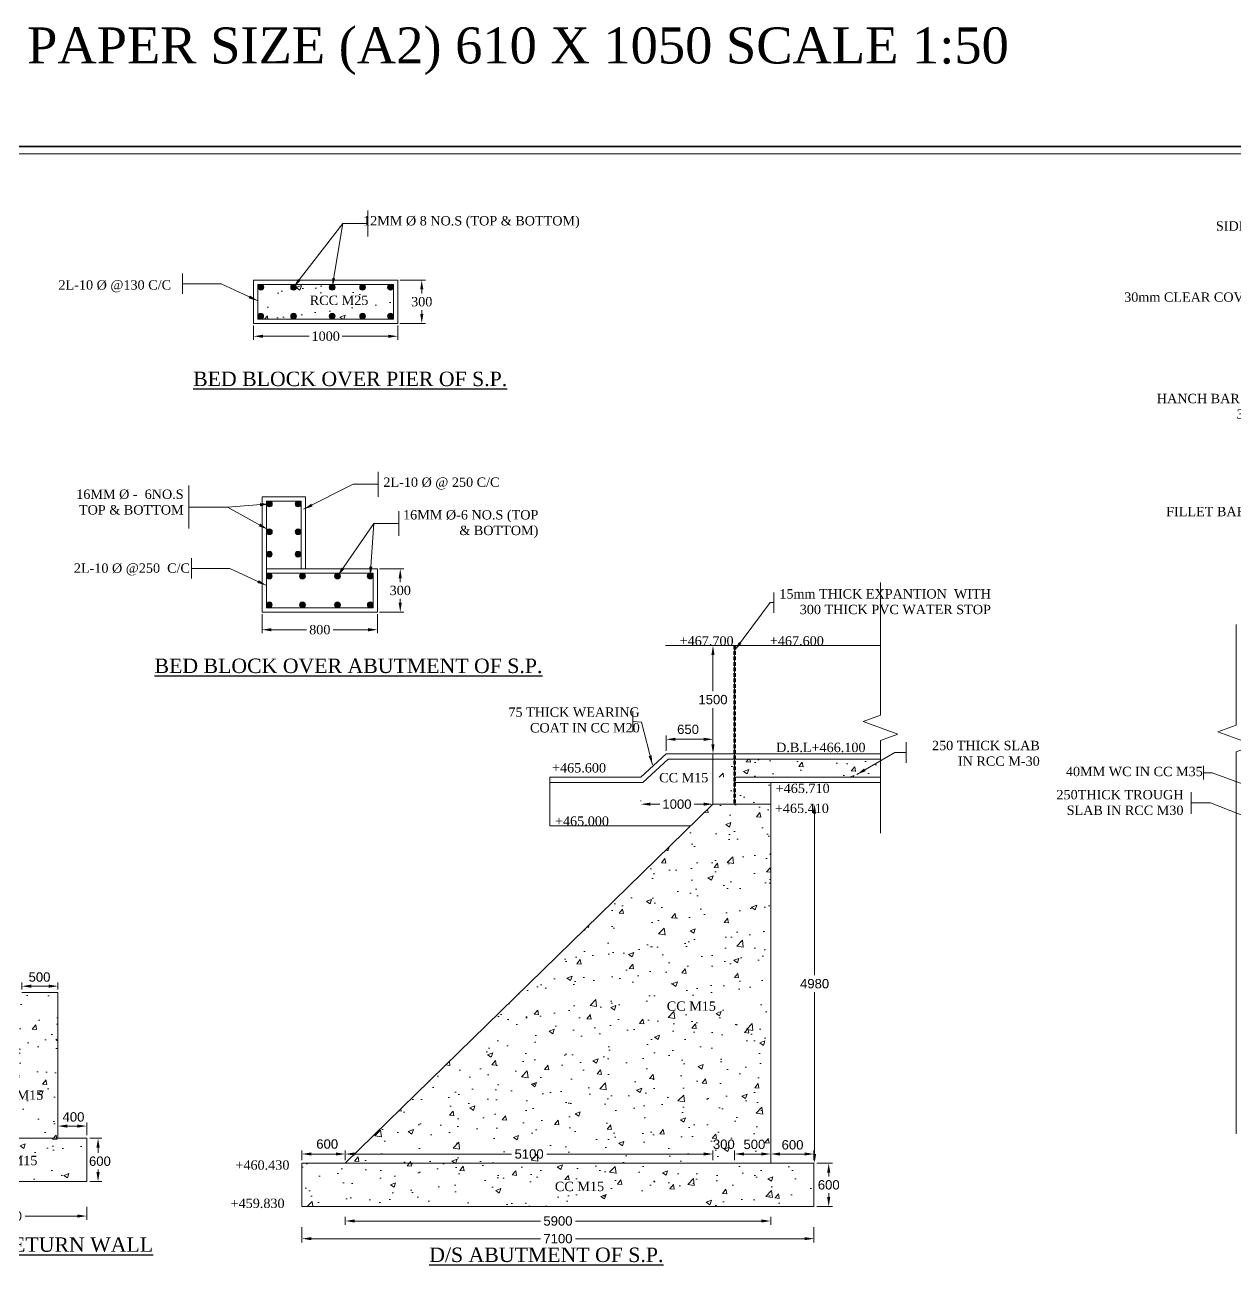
# Model space of a CAD drawing. Header units: millimetres. Extents: x -162827 to 482058, y -1195 to 286339.
# Drawn here: x 447082 to 463856, y 251667 to 269177 of the extents above; entities that cross this region are included whole.
import ezdxf

# ---------------------------------------------------------------- set-up
doc = ezdxf.new("R2010")
doc.units = ezdxf.units.MM
doc.header["$PDMODE"] = 34
doc.linetypes.add('DASHEDX2', pattern=[38.1, 25.4, -12.7])
for name, color, linetype, lineweight in [('CON HATCH', 8, 'Continuous', 9), ('DASH LINE', 30, 'DASHEDX2', 18), ('DIM', 255, 'Continuous', 18), ('LINE THICK', 7, 'Continuous', 35), ('STR LINE', 6, 'Continuous', 13)]:
    doc.layers.add(name, color=color, linetype=linetype, lineweight=lineweight)
doc.styles.add('dim', font='times.ttf', dxfattribs={"height": 130})
doc.styles.add('Rs', font='arial.ttf', dxfattribs={"height": 130})
doc.styles.add('STYLE1', font='romant.shx', dxfattribs={"height": 2.25})
doc.styles.add('TIMES', font='times.ttf')
doc.dimstyles.new('RS-1', dxfattribs={"dimtxt": 130, "dimasz": 130, "dimexe": 51, "dimexo": 41, "dimgap": 50, "dimtad": 0, "dimtih": 1, "dimtoh": 1, "dimdec": 0, "dimzin": 0, "dimdsep": 46, "dimtxsty": 'Rs', "dimcen": 0.5, "dimclrd": 256, "dimclre": 256, "dimclrt": 7, "dimadec": 0, "dimazin": 0, "dimtfac": 1, "dimtdec": 0, "dimtofl": 0, "dimtmove": 2, "dimatfit": 3, "dimfxl": 1, "dimtolj": 1, "dimtzin": 0, "dimlwd": 9, "dimlwe": 9, "dimarcsym": 0})
doc.dimstyles.new('RS-2', dxfattribs={"dimtxt": 130, "dimasz": 250, "dimexe": 50, "dimexo": 30, "dimgap": 50, "dimtad": 0, "dimtih": 1, "dimtoh": 1, "dimdec": 0, "dimlfac": 0.5, "dimzin": 0, "dimdsep": 46, "dimtxsty": 'dim', "dimcen": 0.5, "dimclrd": 256, "dimclre": 256, "dimclrt": 7, "dimadec": 0, "dimazin": 0, "dimtfac": 1, "dimtdec": 0, "dimtofl": 0, "dimtmove": 2, "dimatfit": 3, "dimfxl": 10, "dimtolj": 1, "dimtzin": 0, "dimlwd": 13, "dimlwe": 5, "dimarcsym": 0})

# ---------------------------------------------------------------- blocks, each defined once
blk = doc.blocks.new('*D43')
at = {"layer": 'Defpoints', "color": 0, "transparency": 16777216}
for p in [(450920, 252549), (458020, 252549), (458020, 252348)]:
    blk.add_point(p, dxfattribs=at)
at = {"layer": 'DIM', "lineweight": 9, "transparency": 16777216}
for p, q in [((450920, 252508), (450920, 252297)), ((458020, 252508), (458020, 252297)), ((451050, 252348), (454226, 252348)), ((457890, 252348), (454713, 252348))]:
    blk.add_line(p, q, dxfattribs=at)
at = {"layer": 'DIM', "transparency": 16777216}
for points in [[(451050, 252370), (451050, 252327), (450920, 252348)], [(457890, 252370), (457890, 252327), (458020, 252348)]]:
    blk.add_solid(points, dxfattribs=at)
at = {"layer": 'DIM', "color": 7, "transparency": 16777216, "insert": (454470, 252348), "char_height": 130, "attachment_point": 5, "style": 'Rs'}
blk.add_mtext('\\A1;7100', dxfattribs=at)
blk = doc.blocks.new('*D44')
at = {"layer": 'Defpoints', "color": 0, "transparency": 16777216}
for p in [(445735, 252829), (447935, 252829), (447935, 252662)]:
    blk.add_point(p, dxfattribs=at)
at = {"layer": 'DIM', "lineweight": 9, "transparency": 16777216}
for p, q in [((445735, 252788), (445735, 252611)), ((447935, 252788), (447935, 252611)), ((445865, 252662), (446590, 252662)), ((447805, 252662), (447080, 252662))]:
    blk.add_line(p, q, dxfattribs=at)
at = {"layer": 'DIM', "transparency": 16777216}
for points in [[(445865, 252683), (445865, 252640), (445735, 252662)], [(447805, 252683), (447805, 252640), (447935, 252662)]]:
    blk.add_solid(points, dxfattribs=at)
at = {"layer": 'DIM', "color": 7, "transparency": 16777216, "insert": (446835, 252662), "char_height": 130, "attachment_point": 5, "style": 'Rs'}
blk.add_mtext('\\A1;2200', dxfattribs=at)
blk = doc.blocks.new('*D45')
at = {"layer": 'Defpoints', "color": 0, "transparency": 16777216}
for p in [(447935, 253741), (448092, 253741), (447935, 253141)]:
    blk.add_point(p, dxfattribs=at)
at = {"layer": 'DIM', "lineweight": 9, "transparency": 16777216}
for p, q in [((447976, 253741), (448143, 253741)), ((448092, 253611), (448092, 253538)), ((448092, 253271), (448092, 253306)), ((447976, 253141), (448143, 253141))]:
    blk.add_line(p, q, dxfattribs=at)
at = {"layer": 'DIM', "transparency": 16777216}
for points in [[(448070, 253611), (448114, 253611), (448092, 253741)], [(448070, 253271), (448114, 253271), (448092, 253141)]]:
    blk.add_solid(points, dxfattribs=at)
at = {"layer": 'DIM', "color": 7, "transparency": 16777216, "insert": (448118, 253422), "char_height": 130, "attachment_point": 5, "style": 'Rs'}
blk.add_mtext('\\A1;600', dxfattribs=at)
blk = doc.blocks.new('*D46')
at = {"layer": 'Defpoints', "color": 0, "transparency": 16777216}
for p in [(447535, 255850), (447035, 255761), (447535, 255761)]:
    blk.add_point(p, dxfattribs=at)
at = {"layer": 'DIM', "lineweight": 9, "transparency": 16777216}
for p, q in [((447035, 255802), (447035, 255901)), ((447165, 255850), (447405, 255850)), ((447535, 255802), (447535, 255901))]:
    blk.add_line(p, q, dxfattribs=at)
at = {"layer": 'DIM', "transparency": 16777216}
for points in [[(447165, 255872), (447165, 255828), (447035, 255850)], [(447405, 255872), (447405, 255828), (447535, 255850)]]:
    blk.add_solid(points, dxfattribs=at)
at = {"layer": 'DIM', "color": 7, "transparency": 16777216, "insert": (447280, 255976), "char_height": 130, "attachment_point": 5, "style": 'Rs'}
blk.add_mtext('\\A1;500', dxfattribs=at)
blk = doc.blocks.new('*D47')
at = {"layer": 'Defpoints', "color": 0, "transparency": 16777216}
for p in [(447535, 253910), (447535, 253741), (447935, 253741)]:
    blk.add_point(p, dxfattribs=at)
at = {"layer": 'DIM', "lineweight": 9, "transparency": 16777216}
for p, q in [((447535, 253782), (447535, 253961)), ((447805, 253910), (447665, 253910)), ((447935, 253782), (447935, 253961))]:
    blk.add_line(p, q, dxfattribs=at)
at = {"layer": 'DIM', "transparency": 16777216}
for points in [[(447665, 253931), (447665, 253888), (447535, 253910)], [(447805, 253931), (447805, 253888), (447935, 253910)]]:
    blk.add_solid(points, dxfattribs=at)
at = {"layer": 'DIM', "color": 7, "transparency": 16777216, "insert": (447751, 254036), "char_height": 130, "attachment_point": 5, "style": 'Rs'}
blk.add_mtext('\\A1;400', dxfattribs=at)
blk = doc.blocks.new('*D70')
at = {"layer": 'Defpoints', "color": 0, "transparency": 16777216}
for p in [(458020, 253394), (458020, 252794), (458225, 252794)]:
    blk.add_point(p, dxfattribs=at)
at = {"layer": 'DIM', "lineweight": 9, "transparency": 16777216}
for p, q in [((458061, 253394), (458276, 253394)), ((458225, 253264), (458225, 253211)), ((458225, 252924), (458225, 252978)), ((458061, 252794), (458276, 252794))]:
    blk.add_line(p, q, dxfattribs=at)
at = {"layer": 'DIM', "transparency": 16777216}
for points in [[(458203, 253264), (458246, 253264), (458225, 253394)], [(458203, 252924), (458246, 252924), (458225, 252794)]]:
    blk.add_solid(points, dxfattribs=at)
at = {"layer": 'DIM', "color": 7, "transparency": 16777216, "insert": (458225, 253094), "char_height": 130, "attachment_point": 5, "style": 'Rs'}
blk.add_mtext('\\A1;600', dxfattribs=at)
blk = doc.blocks.new('*D71')
at = {"layer": 'Defpoints', "color": 0, "transparency": 16777216}
for p in [(457420, 253394), (458020, 253522), (458020, 253394)]:
    blk.add_point(p, dxfattribs=at)
at = {"layer": 'DIM', "lineweight": 9, "transparency": 16777216}
for p, q in [((457420, 253435), (457420, 253573)), ((458020, 253435), (458020, 253573)), ((457550, 253522), (457890, 253522))]:
    blk.add_line(p, q, dxfattribs=at)
at = {"layer": 'DIM', "transparency": 16777216}
for points in [[(457550, 253544), (457550, 253501), (457420, 253522)], [(457890, 253544), (457890, 253501), (458020, 253522)]]:
    blk.add_solid(points, dxfattribs=at)
at = {"layer": 'DIM', "color": 7, "transparency": 16777216, "insert": (457723, 253649), "char_height": 130, "attachment_point": 5, "style": 'Rs'}
blk.add_mtext('\\A1;600', dxfattribs=at)
blk = doc.blocks.new('*D72')
at = {"layer": 'Defpoints', "color": 0, "transparency": 16777216}
for p in [(456920, 253522), (456920, 253394), (457420, 253394)]:
    blk.add_point(p, dxfattribs=at)
at = {"layer": 'DIM', "lineweight": 9, "transparency": 16777216}
for p, q in [((456920, 253435), (456920, 253573)), ((457420, 253435), (457420, 253573)), ((457290, 253522), (457050, 253522))]:
    blk.add_line(p, q, dxfattribs=at)
at = {"layer": 'DIM', "transparency": 16777216}
for points in [[(457050, 253544), (457050, 253501), (456920, 253522)], [(457290, 253544), (457290, 253501), (457420, 253522)]]:
    blk.add_solid(points, dxfattribs=at)
at = {"layer": 'DIM', "color": 7, "transparency": 16777216, "insert": (457194, 253655), "char_height": 130, "attachment_point": 5, "style": 'Rs'}
blk.add_mtext('\\A1;500', dxfattribs=at)
blk = doc.blocks.new('*D73')
at = {"layer": 'Defpoints', "color": 0, "transparency": 16777216}
for p in [(456620, 253522), (456620, 253394), (456920, 253394)]:
    blk.add_point(p, dxfattribs=at)
at = {"layer": 'DIM', "lineweight": 9, "transparency": 16777216}
for p, q in [((456620, 253435), (456620, 253573)), ((456920, 253435), (456920, 253573)), ((456490, 253522), (456360, 253522)), ((457050, 253522), (457180, 253522))]:
    blk.add_line(p, q, dxfattribs=at)
at = {"layer": 'DIM', "transparency": 16777216}
for points in [[(456490, 253544), (456490, 253501), (456620, 253522)], [(457050, 253544), (457050, 253501), (456920, 253522)]]:
    blk.add_solid(points, dxfattribs=at)
at = {"layer": 'DIM', "color": 7, "transparency": 16777216, "insert": (456770, 253657), "char_height": 130, "attachment_point": 5, "style": 'Rs'}
blk.add_mtext('\\A1;300', dxfattribs=at)
blk = doc.blocks.new('*D74')
at = {"layer": 'Defpoints', "color": 0, "transparency": 16777216}
for p in [(451520, 253522), (451520, 253394), (456620, 253394)]:
    blk.add_point(p, dxfattribs=at)
at = {"layer": 'DIM', "lineweight": 9, "transparency": 16777216}
for p, q in [((451520, 253435), (451520, 253573)), ((456620, 253435), (456620, 253573)), ((451650, 253522), (453826, 253522)), ((456490, 253522), (454314, 253522))]:
    blk.add_line(p, q, dxfattribs=at)
at = {"layer": 'DIM', "transparency": 16777216}
for points in [[(451650, 253544), (451650, 253501), (451520, 253522)], [(456490, 253544), (456490, 253501), (456620, 253522)]]:
    blk.add_solid(points, dxfattribs=at)
at = {"layer": 'DIM', "color": 7, "transparency": 16777216, "insert": (454070, 253522), "char_height": 130, "attachment_point": 5, "style": 'Rs'}
blk.add_mtext('\\A1;5100', dxfattribs=at)
blk = doc.blocks.new('*D75')
at = {"layer": 'Defpoints', "color": 0, "transparency": 16777216}
for p in [(450920, 253522), (450920, 253394), (451520, 253394)]:
    blk.add_point(p, dxfattribs=at)
at = {"layer": 'DIM', "lineweight": 9, "transparency": 16777216}
for p, q in [((450920, 253435), (450920, 253573)), ((451520, 253435), (451520, 253573)), ((451390, 253522), (451050, 253522))]:
    blk.add_line(p, q, dxfattribs=at)
at = {"layer": 'DIM', "transparency": 16777216}
for points in [[(451050, 253544), (451050, 253501), (450920, 253522)], [(451390, 253544), (451390, 253501), (451520, 253522)]]:
    blk.add_solid(points, dxfattribs=at)
at = {"layer": 'DIM', "color": 7, "transparency": 16777216, "insert": (451270, 253660), "char_height": 130, "attachment_point": 5, "style": 'Rs'}
blk.add_mtext('\\A1;600', dxfattribs=at)
blk = doc.blocks.new('*D76')
at = {"layer": 'Defpoints', "color": 0, "transparency": 16777216}
for p in [(458029, 258374), (458029, 258374), (458029, 253394)]:
    blk.add_point(p, dxfattribs=at)
at = {"layer": 'DIM', "lineweight": 9, "transparency": 16777216}
for p, q in [((457988, 258374), (457978, 258374)), ((458029, 258244), (458029, 256001)), ((458029, 253524), (458029, 255768)), ((457988, 253394), (457978, 253394))]:
    blk.add_line(p, q, dxfattribs=at)
at = {"layer": 'DIM', "transparency": 16777216}
for points in [[(458007, 258244), (458050, 258244), (458029, 258374)], [(458007, 253524), (458050, 253524), (458029, 253394)]]:
    blk.add_solid(points, dxfattribs=at)
at = {"layer": 'DIM', "color": 7, "transparency": 16777216, "insert": (458029, 255884), "char_height": 130, "attachment_point": 5, "style": 'Rs'}
blk.add_mtext('\\A1;4980', dxfattribs=at)
blk = doc.blocks.new('*D77')
at = {"layer": 'Defpoints', "color": 0, "transparency": 16777216}
for p in [(456785, 260574), (456620, 259074), (456785, 259074)]:
    blk.add_point(p, dxfattribs=at)
at = {"layer": 'DIM', "lineweight": 9, "transparency": 16777216}
for p, q in [((456744, 260574), (456569, 260574)), ((456620, 260444), (456620, 259941)), ((456620, 259204), (456620, 259708)), ((456744, 259074), (456569, 259074))]:
    blk.add_line(p, q, dxfattribs=at)
at = {"layer": 'DIM', "transparency": 16777216}
for points in [[(456598, 260444), (456641, 260444), (456620, 260574)], [(456598, 259204), (456641, 259204), (456620, 259074)]]:
    blk.add_solid(points, dxfattribs=at)
at = {"layer": 'DIM', "color": 7, "transparency": 16777216, "insert": (456620, 259824), "char_height": 130, "attachment_point": 5, "style": 'Rs'}
blk.add_mtext('\\A1;1500', dxfattribs=at)
blk = doc.blocks.new('*D78')
at = {"layer": 'Defpoints', "color": 0, "transparency": 16777216}
for p in [(455970, 259274), (455970, 259074), (456620, 259074)]:
    blk.add_point(p, dxfattribs=at)
at = {"layer": 'DIM', "lineweight": 9, "transparency": 16777216}
for p, q in [((455970, 259115), (455970, 259325)), ((456620, 259115), (456620, 259325)), ((456490, 259274), (456100, 259274))]:
    blk.add_line(p, q, dxfattribs=at)
at = {"layer": 'DIM', "transparency": 16777216}
for points in [[(456100, 259296), (456100, 259252), (455970, 259274)], [(456490, 259296), (456490, 259252), (456620, 259274)]]:
    blk.add_solid(points, dxfattribs=at)
at = {"layer": 'DIM', "color": 7, "transparency": 16777216, "insert": (456274, 259411), "char_height": 130, "attachment_point": 5, "style": 'Rs'}
blk.add_mtext('\\A1;650', dxfattribs=at)
blk = doc.blocks.new('*D79')
at = {"layer": 'Defpoints', "color": 0, "transparency": 16777216}
for p in [(455620, 258374), (455620, 258374), (456620, 258374)]:
    blk.add_point(p, dxfattribs=at)
at = {"layer": 'DIM', "lineweight": 9, "transparency": 16777216}
for p, q in [((455620, 258415), (455620, 258425)), ((455750, 258374), (455882, 258374)), ((456490, 258374), (456358, 258374)), ((456620, 258415), (456620, 258425))]:
    blk.add_line(p, q, dxfattribs=at)
at = {"layer": 'DIM', "transparency": 16777216}
for points in [[(455750, 258396), (455750, 258353), (455620, 258374)], [(456490, 258396), (456490, 258353), (456620, 258374)]]:
    blk.add_solid(points, dxfattribs=at)
at = {"layer": 'DIM', "color": 7, "transparency": 16777216, "insert": (456120, 258374), "char_height": 130, "attachment_point": 5, "style": 'Rs'}
blk.add_mtext('\\A1;1000', dxfattribs=at)
blk = doc.blocks.new('*D125')
at = {"layer": 'Defpoints', "color": 0, "transparency": 16777216}
for p in [(450249, 265043), (452249, 265043), (452249, 264864)]:
    blk.add_point(p, dxfattribs=at)
at = {"layer": 'DIM', "lineweight": 5, "transparency": 16777216}
for p, q in [((450249, 265013), (450249, 264814)), ((452249, 265013), (452249, 264814))]:
    blk.add_line(p, q, dxfattribs=at)
at = {"layer": 'DIM', "lineweight": 13, "transparency": 16777216}
for p, q in [((450379, 264864), (451022, 264864)), ((452119, 264864), (451477, 264864))]:
    blk.add_line(p, q, dxfattribs=at)
at = {"layer": 'DIM', "transparency": 16777216}
for points in [[(450379, 264885), (450379, 264842), (450249, 264864)], [(452119, 264885), (452119, 264842), (452249, 264864)]]:
    blk.add_solid(points, dxfattribs=at)
at = {"layer": 'DIM', "color": 7, "transparency": 16777216, "insert": (451249, 264864), "char_height": 130, "attachment_point": 5, "style": 'dim'}
blk.add_mtext('\\A1;1000', dxfattribs=at)
blk = doc.blocks.new('*D126')
at = {"layer": 'Defpoints', "color": 0, "transparency": 16777216}
for p in [(452249, 265643), (452581, 265643), (452249, 265043)]:
    blk.add_point(p, dxfattribs=at)
at = {"layer": 'DIM', "lineweight": 5, "transparency": 16777216}
for p, q in [((452279, 265643), (452631, 265643)), ((452279, 265043), (452631, 265043))]:
    blk.add_line(p, q, dxfattribs=at)
at = {"layer": 'DIM', "lineweight": 13, "transparency": 16777216}
for p, q in [((452581, 265513), (452581, 265459)), ((452581, 265173), (452581, 265227))]:
    blk.add_line(p, q, dxfattribs=at)
at = {"layer": 'DIM', "transparency": 16777216}
for points in [[(452560, 265513), (452603, 265513), (452581, 265643)], [(452560, 265173), (452603, 265173), (452581, 265043)]]:
    blk.add_solid(points, dxfattribs=at)
at = {"layer": 'DIM', "color": 7, "transparency": 16777216, "insert": (452581, 265343), "char_height": 130, "attachment_point": 5, "style": 'dim'}
blk.add_mtext('\\A1;300', dxfattribs=at)
blk = doc.blocks.new('*D127')
at = {"layer": 'Defpoints', "color": 0, "transparency": 16777216}
for p in [(450367, 261038), (451967, 261038), (451967, 260794)]:
    blk.add_point(p, dxfattribs=at)
at = {"layer": 'DIM', "lineweight": 5, "transparency": 16777216}
for p, q in [((450367, 261008), (450367, 260744)), ((451967, 261008), (451967, 260744))]:
    blk.add_line(p, q, dxfattribs=at)
at = {"layer": 'DIM', "lineweight": 13, "transparency": 16777216}
for p, q in [((450497, 260794), (450982, 260794)), ((451837, 260794), (451352, 260794))]:
    blk.add_line(p, q, dxfattribs=at)
at = {"layer": 'DIM', "transparency": 16777216}
for points in [[(450497, 260816), (450497, 260772), (450367, 260794)], [(451837, 260816), (451837, 260772), (451967, 260794)]]:
    blk.add_solid(points, dxfattribs=at)
at = {"layer": 'DIM', "color": 7, "transparency": 16777216, "insert": (451167, 260794), "char_height": 130, "attachment_point": 5, "style": 'dim'}
blk.add_mtext('\\A1;800', dxfattribs=at)
blk = doc.blocks.new('*D128')
at = {"layer": 'Defpoints', "color": 0, "transparency": 16777216}
for p in [(451967, 261638), (452283, 261638), (451967, 261038)]:
    blk.add_point(p, dxfattribs=at)
at = {"layer": 'DIM', "lineweight": 5, "transparency": 16777216}
for p, q in [((451997, 261638), (452333, 261638)), ((451997, 261038), (452333, 261038))]:
    blk.add_line(p, q, dxfattribs=at)
at = {"layer": 'DIM', "lineweight": 13, "transparency": 16777216}
for p, q in [((452283, 261508), (452283, 261454)), ((452283, 261168), (452283, 261222))]:
    blk.add_line(p, q, dxfattribs=at)
at = {"layer": 'DIM', "transparency": 16777216}
for points in [[(452261, 261508), (452304, 261508), (452283, 261638)], [(452261, 261168), (452304, 261168), (452283, 261038)]]:
    blk.add_solid(points, dxfattribs=at)
at = {"layer": 'DIM', "color": 7, "transparency": 16777216, "insert": (452283, 261338), "char_height": 130, "attachment_point": 5, "style": 'dim'}
blk.add_mtext('\\A1;300', dxfattribs=at)
blk = doc.blocks.new('*D148')
at = {"layer": 'Defpoints', "color": 0, "transparency": 16777216}
for p in [(451520, 252690), (457420, 252690), (457420, 252593)]:
    blk.add_point(p, dxfattribs=at)
at = {"layer": 'DIM', "lineweight": 9, "transparency": 16777216}
for p, q in [((451520, 252649), (451520, 252542)), ((451650, 252593), (454226, 252593)), ((457290, 252593), (454714, 252593)), ((457420, 252649), (457420, 252542))]:
    blk.add_line(p, q, dxfattribs=at)
at = {"layer": 'DIM', "transparency": 16777216}
for points in [[(451650, 252615), (451650, 252572), (451520, 252593)], [(457290, 252615), (457290, 252572), (457420, 252593)]]:
    blk.add_solid(points, dxfattribs=at)
at = {"layer": 'DIM', "color": 7, "transparency": 16777216, "insert": (454470, 252593), "char_height": 130, "attachment_point": 5, "style": 'Rs'}
blk.add_mtext('\\A1;5900', dxfattribs=at)

msp = doc.modelspace()

# ---------------------------------------------------------------- hatches: boundary and pattern name
at = {"layer": 'CON HATCH', "linetype": 'Continuous'}
h = msp.add_hatch(dxfattribs=at)
h.set_pattern_fill('AR-CONC', color=256, scale=4, style=0)
h.set_pattern_definition([(50, (-378940.8, 57943.14), (728.73868, -63.75634), [76.2, -838.2]), (355, (-378940.8, 57943.14), (-140.9737, 764.2274), [60.96, -670.56234]), (100.45144, (-378880.1, 57937.8), (587.765, 700.471), [64.76004, -712.361]), (46.1842, (-378940.8, 58146.3), (1084.3162, -168.1693), [114.3, -1257.3]), (96.63556, (-378850.4, 58132.3), (949.6165, 989.7045), [97.1401, -1068.5424]), (351.18415, (-378940.8, 58146.3), (949.6165, 989.7045), [91.4399, -1005.8389]), (21, (-378839.2, 58095.54), (606.45757, -409.0608), [76.2, -838.2]), (326, (-378839.2, 58095.54), (247.2081, 736.75186), [60.96, -670.56]), (71.451445, (-378788.66, 58061.45), (853.6657, 327.6911), [64.76004, -712.35975]), (37.5, (-378940.8, 57943.14), (12.35441, 338.220155), [0, -662.432, 0, -680.72, 0, -673.1]), (7.5, (-378940.8, 57943.14), (267.27865, 400.7223), [0, -388.112, 0, -647.192, 0, -256.54]), (327.5, (-379167.36, 57943.14), (542.36238, -22.91498), [0, -254, 0, -792.48, 0, -1051.56]), (317.5, (-379268.96, 57943.14), (592.51673, 101.70596), [0, -330.2, 0, -526.288, 0, -746.76])])
h.paths.add_polyline_path([(450309.2, 265583.1), (450309.2, 265103.1), (452189.2, 265103.1), (452189.2, 265583.1)])
h = msp.add_hatch(dxfattribs=at)
h.set_pattern_fill('AR-CONC', color=256, scale=4, style=0)
h.set_pattern_definition([(50, (68508.14, 153857.46), (728.7387, -63.7563), [76.2, -838.2]), (355, (68508.14, 153857.5), (-140.9737, 764.2274), [60.96, -670.5623]), (100.45144, (68568.9, 153852.15), (587.765, 700.471), [64.76, -712.361]), (46.1842, (68508.1, 154060.7), (1084.3162, -168.1693), [114.3, -1257.3]), (96.63556, (68598.5, 154046.7), (949.6165, 989.7045), [97.14, -1068.5424]), (351.18415, (68508.1, 154060.7), (949.6165, 989.7045), [91.44, -1005.839]), (21, (68609.74, 154009.86), (606.4576, -409.0608), [76.2, -838.2]), (326, (68609.74, 154009.9), (247.2081, 736.7519), [60.96, -670.56]), (71.45144, (68660.3, 153975.8), (853.6657, 327.6911), [64.76, -712.3598]), (37.5, (68508.14, 153857.46), (12.35441, 338.22016), [0, -662.432, 0, -680.72, 0, -673.1]), (7.5, (68508.14, 153857.46), (267.27865, 400.7223), [0, -388.112, 0, -647.192, 0, -256.54]), (327.5, (68281.57, 153857.46), (542.36238, -22.91498), [0, -254, 0, -792.48, 0, -1051.56]), (317.5, (68179.97, 153857.46), (592.5167, 101.70596), [0, -330.2, 0, -526.288, 0, -746.76])])
h.paths.add_polyline_path([(457419.8, 258374.3), (456619.8, 258374.3), (451519.8, 253394.3), (457419.8, 253394.3)])
h.paths.add_polyline_path([(458019.8, 253394.3), (450919.8, 253394.3), (450919.8, 252794.3), (458019.8, 252794.3)])
h.paths.add_polyline_path([(457419.8, 258674.3), (456929.8, 258674.3), (456929.8, 258374.3), (457419.8, 258374.3)])
h.paths.add_polyline_path([(456909.8, 258674.3), (456619.8, 258674.3), (456619.8, 258374.3), (456909.8, 258374.3)])
h.paths.add_polyline_path([(456909.8, 258999.3), (456619.8, 258999.3), (456619.8, 258749.3), (456909.8, 258749.3)])
h.paths.add_polyline_path([(458942.6, 258999.3), (456929.8, 258999.3), (456929.8, 258749.3), (458942.6, 258749.3)])
h = msp.add_hatch(dxfattribs=at)
h.set_pattern_fill('AR-CONC', color=256, scale=4, style=0)
h.set_pattern_definition([(50, (105693.65, 147534.34), (728.7387, -63.7563), [76.2, -838.2]), (355, (105693.65, 147534.3), (-140.9737, 764.2274), [60.96, -670.5623]), (100.45144, (105754.4, 147529), (587.765, 700.471), [64.76, -712.361]), (46.1842, (105693.65, 147737.5), (1084.3162, -168.1693), [114.3, -1257.3]), (96.63556, (105784, 147723.5), (949.6165, 989.7045), [97.14, -1068.5424]), (351.18415, (105693.7, 147737.5), (949.6165, 989.7045), [91.44, -1005.839]), (21, (105795.25, 147686.74), (606.4576, -409.0608), [76.2, -838.2]), (326, (105795.25, 147686.7), (247.2081, 736.7519), [60.96, -670.56]), (71.45144, (105845.8, 147652.65), (853.6657, 327.6911), [64.76, -712.3598]), (37.5, (105693.65, 147534.34), (12.35441, 338.22016), [0, -662.432, 0, -680.72, 0, -673.1]), (7.5, (105693.65, 147534.34), (267.27865, 400.7223), [0, -388.112, 0, -647.192, 0, -256.54]), (327.5, (105467.09, 147534.34), (542.36238, -22.91498), [0, -254, 0, -792.48, 0, -1051.56]), (317.5, (105365.5, 147534.34), (592.5167, 101.70596), [0, -330.2, 0, -526.288, 0, -746.76])])
h.paths.add_polyline_path([(446135.3, 253740.7), (447535.3, 253740.7), (447535.3, 255760.7), (447035.3, 255760.7)])
h.paths.add_polyline_path([(447935.3, 253140.7), (447935.3, 253740.7), (445735.3, 253740.7), (445735.3, 253140.7)])
at = {"layer": 'DIM'}
for points in [[(450390.5, 265543.6, 1), (450310.5, 265543.6, 1)], [(450843.3, 265543.1, 1), (450763.3, 265543.1, 1)], [(451379, 265543.1, 1), (451299, 265543.1, 1)], [(451800.1, 265543.1, 1), (451720.1, 265543.1, 1)], [(452187.5, 265543.5, 1), (452107.5, 265543.5, 1)], [(450388, 265143.1, 1), (450308, 265143.1, 1)], [(450843.3, 265143.1, 1), (450763.3, 265143.1, 1)], [(451379, 265143.1, 1), (451299, 265143.1, 1)], [(451800.1, 265143.1, 1), (451720.1, 265143.1, 1)], [(452187.4, 265143.1, 1), (452107.4, 265143.1, 1)], [(450508.1, 262537.7, 1), (450428.1, 262537.7, 1)], [(450905.3, 262537.7, 1), (450825.3, 262537.7, 1)], [(450507.9, 262152.3, 1), (450427.9, 262152.3, 1)], [(450906, 262152.3, 1), (450826, 262152.3, 1)], [(450506.8, 261842, 1), (450426.8, 261842, 1)], [(450905.1, 261842, 1), (450825.1, 261842, 1)], [(450506.1, 261537.7, 1), (450426.1, 261537.7, 1)], [(450966.6, 261537.7, 1), (450886.6, 261537.7, 1)], [(451453.1, 261537.7, 1), (451373.1, 261537.7, 1)], [(451906, 261537.7, 1), (451826, 261537.7, 1)], [(450506.8, 261137.9, 1), (450426.8, 261137.9, 1)], [(450966.6, 261137.7, 1), (450886.6, 261137.7, 1)], [(451453.1, 261137.7, 1), (451373.1, 261137.7, 1)], [(451907, 261139.4, 1), (451827, 261139.4, 1)]]:
    msp.add_hatch(color=8, dxfattribs=at).paths.add_polyline_path(points)

# ---------------------------------------------------------------- linework, layer by layer
at = {"layer": 'CON HATCH', "linetype": 'Continuous'}
for q in [(455962.3, 260574.3), (458942.6, 260574.3)]:
    msp.add_line((456919.8, 260574.3), q, dxfattribs=at)
msp.add_lwpolyline([(429758, 267395.1), (481957.6, 267395.1), (481957.6, 237569.2), (429758, 237569.2)], close=True, dxfattribs=at)
for points in [[(458942.6, 261447.2), (458942.6, 259607.7), (458701.2, 259519.9), (459183.9, 259344.2), (458942.6, 259256.4), (458942.6, 257972.7)], [(463875.3, 260868.3), (463875.3, 259469.5), (463621.5, 259377.1), (464129.1, 259192.4), (463875.3, 259100), (463875.3, 253803.9)]]:
    msp.add_lwpolyline(points, dxfattribs=at)
at = {"layer": 'DASH LINE', "ltscale": 2}
for p, q in [((456909.8, 260574.3), (456909.8, 258374.3)), ((456929.8, 260574.3), (456929.8, 258374.3))]:
    msp.add_line(p, q, dxfattribs=at)
at = {"layer": 'DIM'}
for p, q in [((451832.9, 266606.8), (451832.9, 266246.3)), ((449263.7, 265732.8), (449263.7, 265452.8)), ((451977.2, 262982.3), (451977.2, 262638.3)), ((449350.6, 262794.3), (449350.6, 262196.7)), ((452265.1, 262437.7), (452265.1, 262093.8)), ((449386.5, 261784.7), (449386.5, 261504.7)), ((463421.1, 258904.3), (463421.1, 258716.3)), ((463251.3, 258540.6), (463251.3, 258241.8))]:
    msp.add_line(p, q, dxfattribs=at)
at = {"layer": 'DIM', "color": 7}
for p, q in [((457465.7, 261027.7), (457465.7, 261312.4)), ((455509.8, 259378.2), (455509.8, 259663)), ((459298.1, 258947.8), (459298.1, 259232.6))]:
    msp.add_line(p, q, dxfattribs=at)
at = {"layer": 'DIM', "color": 5}
for centre in [(450350.5, 265543.6), (450803.3, 265543.1), (451339, 265543.1), (451760.1, 265543.1), (452147.5, 265543.5), (450348, 265143.1), (450803.3, 265143.1), (451339, 265143.1), (451760.1, 265143.1), (452147.4, 265143.1), (450468.1, 262537.7), (450865.3, 262537.7), (450467.9, 262152.3), (450866, 262152.3), (450466.8, 261842), (450865.1, 261842), (450466.1, 261537.7), (450926.6, 261537.7), (451413.1, 261537.7), (451866, 261537.7), (450466.8, 261137.9), (450926.6, 261137.7), (451413.1, 261137.7), (451867, 261139.4)]:
    msp.add_circle(centre, 40, dxfattribs=at)
at = {"layer": 'LINE THICK'}
msp.add_lwpolyline([(429658, 267495.1), (482057.6, 267495.1), (482057.6, 237469.2), (429658, 237469.2)], close=True, dxfattribs=at)
at = {"layer": 'STR LINE'}
for p, q in [((452249.2, 265643.1), (450249.2, 265643.1)), ((450249.2, 265643.1), (450249.2, 265043.1)), ((452249.2, 265043.1), (452249.2, 265643.1)), ((452189.2, 265583.1), (450309.2, 265583.1)), ((450309.2, 265583.1), (450309.2, 265103.1)), ((452189.2, 265103.1), (452189.2, 265583.1)), ((450309.2, 265103.1), (452189.2, 265103.1)), ((450249.2, 265043.1), (452249.2, 265043.1)), ((450366.8, 262637.7), (450366.8, 261037.7)), ((450366.8, 262637.7), (450966.8, 262637.7)), ((450426.8, 262577.7), (450426.8, 261577.7)), ((450426.8, 262577.7), (450906.8, 262577.7)), ((450906.8, 262577.7), (450906.8, 261637.7)), ((450966.8, 262637.7), (450966.8, 261637.7)), ((451966.8, 261637.7), (450426.8, 261637.7)), ((451966.8, 261037.7), (451966.8, 261637.7)), ((451906.8, 261577.7), (450426.8, 261577.7)), ((450426.8, 261577.7), (450426.8, 261097.7)), ((451906.8, 261097.7), (451906.8, 261577.7)), ((450426.8, 261097.7), (451906.8, 261097.7)), ((450366.8, 261037.7), (451966.8, 261037.7)), ((456919.8, 258999.3), (456919.8, 260574.3)), ((455969.8, 259074.3), (457466, 259074.3)), ((456619.8, 259074.3), (456619.8, 258374.3)), ((456919.8, 258999.3), (456919.8, 258374.3)), ((456929.8, 259074.3), (458942.6, 259074.3)), ((454355.6, 258749.3), (455619.8, 258749.3)), ((454355.6, 258749.3), (454355.6, 258074.3)), ((454355.6, 258674.3), (455649.2, 258674.3)), ((456919.8, 258749.3), (458942.6, 258749.3)), ((456919.8, 258674.3), (458942.6, 258674.3)), ((457419.8, 258674.3), (457419.8, 253394.3)), ((456619.8, 258374.3), (457419.8, 258374.3)), ((454355.6, 258074.3), (456312.6, 258074.3)), ((447535.3, 255760.7), (447035.3, 255760.7)), ((447535.3, 255760.7), (447535.3, 253740.7)), ((447935.3, 253740.7), (445735.3, 253740.7)), ((447935.3, 253140.7), (447935.3, 253740.7)), ((458019.8, 253394.3), (450919.8, 253394.3)), ((450919.8, 253394.3), (450919.8, 252794.3)), ((458019.8, 252794.3), (458019.8, 253394.3)), ((445735.3, 253140.7), (447935.3, 253140.7)), ((450919.8, 252794.3), (458019.8, 252794.3))]:
    msp.add_line(p, q, dxfattribs=at)
for points in [[(458942.6, 258999.3), (455999.2, 258999.3), (455649.2, 258674.3), (454355.6, 258674.3)], [(455969.8, 259074.3), (455619.8, 258749.3)], [(456619.8, 258374.3), (451519.8, 253394.3)]]:
    msp.add_lwpolyline(points, dxfattribs=at)

# ---------------------------------------------------------------- texts
at = {"style": 'TIMES'}
for s, p in [('%%UBED BLOCK OVER PIER OF S.P.', (449410.6, 264172.9)), ('%%UBED BLOCK OVER ABUTMENT OF S.P.', (448875.2, 260193.4))]:
    msp.add_text(s, height=200, dxfattribs=at).set_placement(p)
at = {"linetype": 'Continuous', "style": 'TIMES'}
for s, p in [('+467.700', (456157.3, 260574.3)), ('+467.600', (457408.3, 260574.3)), ('D.B.L+466.100', (457495.6, 259096.5)), ('+465.600', (454388.1, 258813.6)), ('+465.710', (457489.4, 258529)), ('+465.410', (457478, 258251.7)), ('+465.000', (454428.8, 258074.3)), ('+460.430', (449997.4, 253304.8)), ('+459.830', (449930.2, 252773.6))]:
    msp.add_text(s, height=130, dxfattribs=at).set_placement(p)
at = {"attachment_point": 3, "style": 'TIMES'}
for s, insert, char_height, width in [('PAPER SIZE (A2) 610 X 1050 SCALE 1:50 ', (460723, 269147.7), 500, 13740.495), ('12MM %%C 8 NO.S (TOP & BOTTOM)', (454772.7, 266531.2), 130, 3116.722), ('SIDE WALL', (464646.9, 266458.7), 130, 1893.296), ('2L-10 %%C @130 C/C', (449104.1, 265641.1), 130, 1898.879), ('30mm CLEAR COVER', (464231.6, 265471.7), 130, 1893.296), (' HANCH BAR 10 Ø@ 300 C/C', (464543.2, 264065.8), 130, 1893.296), ('2L-10 %%C @ 250 C/C', (453659.2, 262904.9), 130, 1898.879), ('16MM %%C -  6NO.S TOP & BOTTOM', (449278.6, 262738.3), 130, 1898.879), (' FILLET BAR Ø 10 @ 300 C/C ', (464678.5, 262497.8), 130, 1893.296), ('16MM Ø-6 NO.S (TOP & BOTTOM)', (454198.1, 262453), 130, 1898.879), ('2L-10 %%C @250  C/C', (449366.5, 261713.3), 130, 1898.879), ('15mm THICK EXPANTION  WITH 300 THICK PVC WATER STOP', (460474.1, 261356.6), 130, 2973.854), ('75 THICK WEARING        COAT IN CC M20', (455604.3, 259716), 130, 1893.296), ('250 THICK SLAB \\PIN RCC M-30', (461151.6, 259252.8), 130, 1819.336), ('40MM WC IN CC M35', (463412.3, 258892.8), 130, 2185.589), ('250THICK TROUGH SLAB IN RCC M30', (463144.8, 258571.3), 130, 2185.589)]:
    msp.add_mtext(s, dxfattribs=dict(at, insert=insert, char_height=char_height, width=width))
at = {"linetype": 'Continuous', "char_height": 130, "width": 826.705, "attachment_point": 1, "style": 'TIMES'}
for s, insert in [('RCC M25', (451028, 265427.6)), ('CC M15', (455873.7, 258807.5)), ('CC M15', (455979.1, 255638.3)), ('CC M15', (446650.8, 254404.6)), ('CC M15', (446569.1, 253497.1)), ('CC M15', (454427.9, 253137.6))]:
    msp.add_mtext(s, dxfattribs=dict(at, insert=insert))
at = {"color": 7, "char_height": 200, "attachment_point": 1, "style": 'STYLE1'}
for s, insert, width in [('{\\fTimes New Roman|b0|i0|c0|p18;\\L U/S WING & RETURN WALL}', (444869.6, 252365.8), 5177.052), ('{\\fTimes New Roman|b0|i0|c0|p18;\\LD/S ABUTMENT OF S.P.}', (452684.8, 252224.5), 4006.634)]:
    msp.add_mtext(s, dxfattribs=dict(at, insert=insert, width=width))

# ---------------------------------------------------------------- dimensions: what is measured, and where the dimension line sits
at = {"layer": 'DIM'}
for base, p1, p2, picture, middle in [((452581.3, 265643.1), (452249.2, 265043.1), (452249.2, 265643.1), '*D126', (452581.3, 265343.1)), ((452282.7, 261637.7), (451966.8, 261037.7), (451966.8, 261637.7), '*D128', (452282.7, 261337.7))]:
    dim = msp.add_linear_dim(base=base, p1=p1, p2=p2, angle=90, dimstyle='RS-2', override={"dimasz": 130}, dxfattribs=at)
    dim.commit()
    dim.dimension.update_dxf_attribs({"geometry": picture, "text_midpoint": middle})
for base, p1, p2, picture, middle in [((452249.2, 264863.6), (450249.2, 265043.1), (452249.2, 265043.1), '*D125', (451249.2, 264863.6)), ((451966.8, 260794.1), (450366.8, 261037.7), (451966.8, 261037.7), '*D127', (451166.8, 260794.1))]:
    dim = msp.add_linear_dim(base=base, p1=p1, p2=p2, dimstyle='RS-2', override={"dimasz": 130}, dxfattribs=at)
    dim.commit()
    dim.dimension.update_dxf_attribs({"geometry": picture, "text_midpoint": middle})
for base, p1, p2, picture, middle in [((456619.8, 259074.3), (456785.3, 260574.3), (456785.3, 259074.3), '*D77', (456619.8, 259824.3)), ((458028.6, 258374.3), (458028.6, 253394.3), (458028.6, 258374.3), '*D76', (458028.6, 255884.3)), ((458224.7, 252794.3), (458019.8, 253394.3), (458019.8, 252794.3), '*D70', (458224.7, 253094.3))]:
    dim = msp.add_linear_dim(base=base, p1=p1, p2=p2, angle=90, dimstyle='RS-1', dxfattribs=at)
    dim.commit()
    dim.dimension.update_dxf_attribs({"geometry": picture, "text_midpoint": middle})
for base, p1, p2, picture, middle in [((455969.8, 259273.9), (456619.8, 259074.3), (455969.8, 259074.3), '*D78', (456273.8, 259410.8)), ((447535.3, 255849.9), (447035.3, 255760.7), (447535.3, 255760.7), '*D46', (447280.3, 255975.9)), ((447535.3, 253909.5), (447935.3, 253740.7), (447535.3, 253740.7), '*D47', (447750.8, 254035.5)), ((450919.8, 253522.2), (451519.8, 253394.3), (450919.8, 253394.3), '*D75', (451269.7, 253660.3)), ((456619.8, 253522.2), (456919.8, 253394.3), (456619.8, 253394.3), '*D73', (456769.8, 253657.2)), ((456919.8, 253522.2), (457419.8, 253394.3), (456919.8, 253394.3), '*D72', (457193.6, 253655)), ((458019.8, 253522.2), (457419.8, 253394.3), (458019.8, 253394.3), '*D71', (457723.2, 253649.3))]:
    dim = msp.add_linear_dim(base=base, p1=p1, p2=p2, dimstyle='RS-1', dxfattribs=at)
    dim.commit()
    dim.dimension.update_dxf_attribs({"geometry": picture, "text_midpoint": middle, "dimtype": 160})
for base, p1, p2, picture, middle in [((455619.8, 258374.3), (456619.8, 258374.3), (455619.8, 258374.3), '*D79', (456119.8, 258374.3)), ((451519.8, 253522.2), (456619.8, 253394.3), (451519.8, 253394.3), '*D74', (454069.8, 253522.2)), ((447935.3, 252661.7), (445735.3, 252828.9), (447935.3, 252828.9), '*D44', (446835.3, 252661.7)), ((457419.8, 252593.3), (451519.8, 252690.1), (457419.8, 252690.1), '*D148', (454469.8, 252593.3)), ((458019.8, 252348.4), (450919.8, 252549.5), (458019.8, 252549.5), '*D43', (454469.8, 252348.4))]:
    dim = msp.add_linear_dim(base=base, p1=p1, p2=p2, dimstyle='RS-1', dxfattribs=at)
    dim.commit()
    dim.dimension.update_dxf_attribs({"geometry": picture, "text_midpoint": middle})
dim = msp.add_linear_dim(base=(448091.9, 253740.7), p1=(447935.3, 253140.7), p2=(447935.3, 253740.7), angle=90, dimstyle='RS-1', dxfattribs=at)
dim.commit()
dim.dimension.update_dxf_attribs({"geometry": '*D45', "text_midpoint": (448118.3, 253421.9), "dimtype": 160})

# ---------------------------------------------------------------- leaders
for points in [[(450803.3, 265543.1), (451484.7, 266426.5), (451832.9, 266426.5)], [(451339, 265543.1), (451484.7, 266426.5), (451832.9, 266426.5)], [(450306.2, 265355.3), (449798.6, 265592.8), (449263.7, 265592.8)], [(450942, 262464.3), (451629, 262810.3), (451977.2, 262810.3)], [(450468.1, 262537.7), (449885.5, 262495.5), (449350.6, 262495.5)], [(450444.8, 262184.9), (449885.5, 262495.5), (449350.6, 262495.5)], [(451413.1, 261537.7), (451916.9, 262265.8), (452265.1, 262265.8)], [(451866, 261537.7), (451916.9, 262265.8), (452265.1, 262265.8)], [(450429.1, 261407.3), (449921.4, 261644.7), (449386.5, 261644.7)], [(464125.6, 258596.7), (463541.7, 258810.3), (463421.1, 258810.3)], [(464165.9, 258139.8), (463518.8, 258391.2), (463251.3, 258391.2)]]:
    msp.add_leader(points, dimstyle='RS-1', dxfattribs=at)
at = {"layer": 'DIM', "color": 7}
for points in [[(456919.8, 260506.4), (457411.5, 261170.1), (457465.7, 261170.1)], [(455779.7, 258920.2), (455629.7, 259512.2), (455509.8, 259520.6)], [(458613.1, 258785.2), (459141.4, 259090.2), (459298.1, 259090.2)]]:
    msp.add_leader(points, dimstyle='RS-1', override={"dimfxl": 2, "dimfxlon": 1, "dimarcsym": 1}, dxfattribs=at)

doc.saveas('drawing.dxf')
